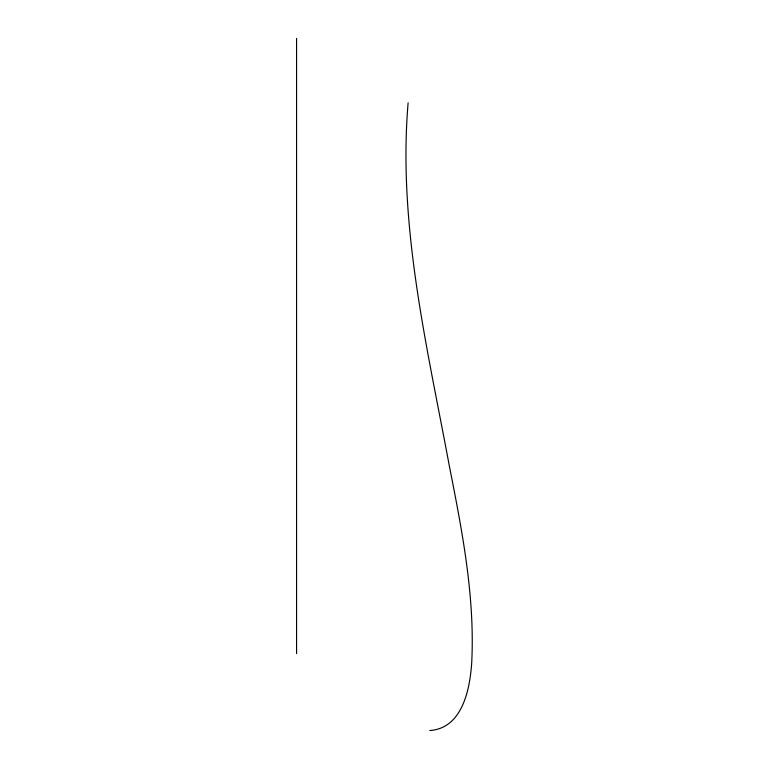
<?xml version="1.0" encoding="UTF-8"?>
<svg xmlns="http://www.w3.org/2000/svg" width="769" height="769" viewBox="0 0 769 769"><rect width="100%" height="100%" fill="white"/><g stroke="black" fill="none" stroke-linecap="round" stroke-linejoin="round"><path stroke-width="1.15" d="M408.118 102.854C397.765 224.798 426.968 345.906 449.163 465.024C461.938 529.976 475.04 595.956 471.724 662.494C469.974 688.947 462.592 728.262 429.765 730.55M296.574 38.45L296.574 653.65"/></g></svg>
